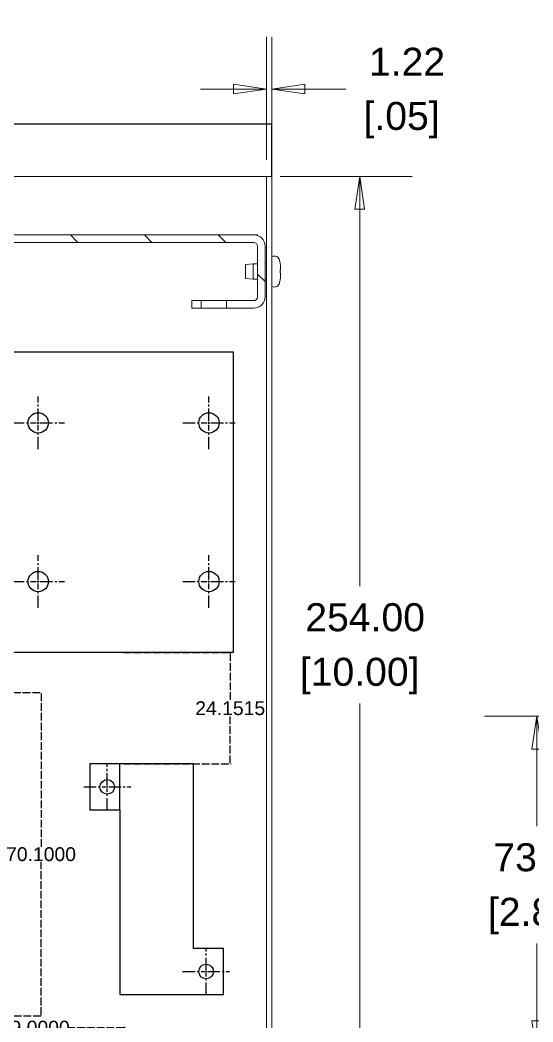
# Model space of a CAD drawing. Header units: millimetres. Extents: x 13 to 985, y 13 to 758.
# Drawn here: x 232.5 to 343.6, y 179.3 to 396.6 of the extents above; entities that cross this region are included whole.
import ezdxf

# ---------------------------------------------------------------- set-up
doc = ezdxf.new("R2010")
doc.units = ezdxf.units.MM
doc.header["$LTSCALE"] = 3.571429
doc.linetypes.add('ACAD_ISO02W100', pattern=[0.59, 0.47, -0.12])
doc.linetypes.add('CENTER2', pattern=[1.125, 0.75, -0.125, 0.125, -0.125])
for name, color, linetype, lineweight in [('Dimension (ANSI)', 7, 'Continuous', 9), ('Hatch (ANSI)', 7, 'Continuous', 9), ('Visible (ANSI)', 7, 'Continuous', 9)]:
    doc.layers.add(name, color=color, linetype=linetype, lineweight=lineweight)
doc.styles.add('Note Text (ANSI)', font='Arial.ttf')
doc.styles.get("Standard").update_dxf_attribs({"font": 'Arial.ttf'})
doc.dimstyles.new('Default - mm_inch (ANSI)', dxfattribs={"dimscale": 3.571429, "dimtxt": 1.7, "dimasz": 2, "dimexe": 3.175, "dimexo": 1, "dimgap": 0.8, "dimtad": 0, "dimtih": 1, "dimtoh": 1, "dimrnd": 1e-08, "dimzin": 4, "dimdsep": 46, "dimtxsty": 'Note Text (ANSI)', "dimblk": 'Filled-1', "dimcen": 0.09, "dimdle": 10, "dimclrd": 256, "dimclre": 256, "dimclrt": 256, "dimadec": 1, "dimazin": 0, "dimtfac": 1.176471, "dimtofl": 0, "dimtmove": 0, "dimatfit": 3, "dimfxl": 1, "dimtolj": 1, "dimtzin": 0, "dimlwd": -1, "dimlwe": -1, "dimarcsym": 0})
doc.dimstyles.get("Standard").update_dxf_attribs({"dimtxt": 3, "dimasz": 0.18, "dimexe": 0.18, "dimexo": 0.0625, "dimgap": 0.09, "dimtad": 0, "dimtih": 1, "dimtoh": 1, "dimdec": 4, "dimzin": 0, "dimdsep": 46, "dimtxsty": 'Standard', "dimcen": 0.09, "dimadec": 0, "dimazin": 0, "dimtfac": 1, "dimtdec": 4, "dimtofl": 0, "dimtmove": 0, "dimatfit": 3, "dimfxl": 1, "dimtolj": 1, "dimtzin": 0, "dimarcsym": 0})

# ---------------------------------------------------------------- blocks, each defined once
blk = doc.blocks.new('Filled-1')
at = {"color": 0}
for p, q in [((0, 0), (-1, 0.15)), ((-1, 0.15), (-1, -0.15)), ((-1, 0), (0, 0)), ((-1, -0.15), (0, 0))]:
    blk.add_line(p, q, dxfattribs=at)
at = {"color": 0, "flags": 128}
blk.add_lwpolyline([(-1, -0.15), (0, 0), (-1, 0.15), (-1, -0.15)], dxfattribs=at)
at = {"color": 0}
blk.add_solid([(-1, -0.15), (0, 0), (-1, 0.15), (-1, -0.15)], dxfattribs=at)
blk = doc.blocks.new('*D17')
at = {"layer": 'Defpoints', "color": 0, "transparency": 16777216}
for p in [(285.22, 362.7), (285.22, 108.7), (306.06, 108.7)]:
    blk.add_point(p, dxfattribs=at)
at = {"layer": 'Dimension (ANSI)', "transparency": 16777216}
for p, q in [((288.79, 362.7), (317.4, 362.7)), ((306.06, 355.56), (306.06, 273.81)), ((306.06, 115.85), (306.06, 248.4)), ((288.79, 108.7), (317.4, 108.7))]:
    blk.add_line(p, q, dxfattribs=at)
at = {"layer": 'Dimension (ANSI)', "transparency": 16777216, "xscale": 7.142857142857142, "yscale": 7.142857142857142, "zscale": 7.142857142857142}
for p, rotation in [((306.06, 362.7), 90), ((306.06, 108.7), 270)]:
    blk.add_blockref('Filled-1', p, dxfattribs=dict(at, rotation=rotation))
at = {"layer": 'Dimension (ANSI)', "transparency": 16777216, "char_height": 6.0714, "attachment_point": 5, "style": 'Note Text (ANSI)'}
for s, insert in [('\\A1; 254.00', (306.06, 267.06)), ('\\A1;[10.00]', (306.06, 254.35))]:
    blk.add_mtext(s, dxfattribs=dict(at, insert=insert))
blk = doc.blocks.new('*D23')
at = {"layer": 'Defpoints', "color": 0, "transparency": 16777216}
for p in [(386.32, 245.65), (344.46, 172.45), (386.32, 172.45)]:
    blk.add_point(p, dxfattribs=at)
at = {"layer": 'Dimension (ANSI)', "transparency": 16777216}
for p, q in [((382.75, 245.65), (333.12, 245.65)), ((344.46, 238.51), (344.46, 221.76)), ((344.46, 179.59), (344.46, 196.34)), ((382.75, 172.45), (333.12, 172.45))]:
    blk.add_line(p, q, dxfattribs=at)
at = {"layer": 'Dimension (ANSI)', "transparency": 16777216, "xscale": 7.142857142857142, "yscale": 7.142857142857142, "zscale": 7.142857142857142}
for p, rotation in [((344.46, 245.65), 90), ((344.46, 172.45), 270)]:
    blk.add_blockref('Filled-1', p, dxfattribs=dict(at, rotation=rotation))
at = {"layer": 'Dimension (ANSI)', "transparency": 16777216, "char_height": 6.071, "attachment_point": 5, "style": 'Note Text (ANSI)'}
for s, insert in [('\\A1; 73.20', (344.46, 215.01)), ('\\A1;[2.88]', (344.46, 202.3))]:
    blk.add_mtext(s, dxfattribs=dict(at, insert=insert))
blk = doc.blocks.new('*D41')
at = {"layer": 'Defpoints', "color": 0, "transparency": 16777216}
for p in [(287.05, 381.64), (285.83, 362.7), (287.05, 362.7)]:
    blk.add_point(p, dxfattribs=at)
at = {"layer": 'Dimension (ANSI)', "transparency": 16777216}
for p, q in [((285.83, 366.27), (285.83, 392.98)), ((287.05, 366.27), (287.05, 392.98)), ((278.69, 381.64), (271.54, 381.64)), ((294.19, 381.64), (303.07, 381.64))]:
    blk.add_line(p, q, dxfattribs=at)
at = {"layer": 'Dimension (ANSI)', "transparency": 16777216, "xscale": 7.142857142857142, "yscale": 7.142857142857142, "zscale": 7.142857142857142}
blk.add_blockref('Filled-1', (285.83, 381.64), dxfattribs=at)
at = {"layer": 'Dimension (ANSI)', "transparency": 16777216, "xscale": 7.142857142857142, "yscale": 7.142857142857142, "zscale": 7.142857142857142, "rotation": 180}
blk.add_blockref('Filled-1', (287.05, 381.64), dxfattribs=at)
at = {"layer": 'Dimension (ANSI)', "transparency": 16777216, "char_height": 6.071, "attachment_point": 5, "style": 'Note Text (ANSI)'}
for s, insert in [('\\A1; 1.22', (315.14, 387.55)), ('\\A1;[.05]', (315.14, 374.89))]:
    blk.add_mtext(s, dxfattribs=dict(at, insert=insert))
blk = doc.blocks.new('*D48')
at = {"color": 0, "lineweight": -2, "transparency": 16777216}
for p, q in [((83.85, 362.77), (83.85, 374.18)), ((84.03, 374), (176.78, 374)), ((286.87, 374), (194.12, 374)), ((287.05, 362.77), (287.05, 374.18))]:
    blk.add_line(p, q, dxfattribs=at)
at = {"color": 0, "transparency": 16777216}
for points in [[(84.03, 374.03), (84.03, 373.97), (83.85, 374)], [(286.87, 374.03), (286.87, 373.97), (287.05, 374)]]:
    blk.add_solid(points, dxfattribs=at)
at = {"layer": 'Defpoints', "color": 0, "transparency": 16777216}
for p in [(287.05, 374), (83.85, 362.7), (287.05, 362.7)]:
    blk.add_point(p, dxfattribs=at)
at = {"color": 0, "transparency": 16777216, "insert": (185.45, 374), "char_height": 3, "attachment_point": 5}
blk.add_mtext('\\A1;203.2000', dxfattribs=at)
blk = doc.blocks.new('*U75')
at = {"color": 0, "linetype": 'CENTER2', "transparency": 16777216}
for p, q in [((0, 0.318), (0, 5.09)), ((-5.09, 0), (-0.318, 0)), ((0.318, 0), (5.09, 0)), ((0, -5.09), (0, -0.318))]:
    blk.add_line(p, q, dxfattribs=at)
at = {"color": 0, "linetype": 'Continuous', "transparency": 16777216}
for p, q in [((-0.159, 0), (0.159, 0)), ((0, -0.159), (0, 0.159))]:
    blk.add_line(p, q, dxfattribs=at)
blk = doc.blocks.new('*U76')
at = {"color": 0, "linetype": 'CENTER2', "transparency": 16777216}
for p, q in [((0, 0.318), (0, 5.09)), ((-5.09, 0), (-0.318, 0)), ((0.318, 0), (5.09, 0)), ((0, -5.09), (0, -0.318))]:
    blk.add_line(p, q, dxfattribs=at)
at = {"color": 0, "linetype": 'Continuous', "transparency": 16777216}
for p, q in [((-0.159, 0), (0.159, 0)), ((0, -0.159), (0, 0.159))]:
    blk.add_line(p, q, dxfattribs=at)
blk = doc.blocks.new('*U79')
at = {"color": 0, "linetype": 'CENTER2', "transparency": 16777216}
for p, q in [((0, 0.44), (0, 5.7)), ((-5.7, 0), (-0.44, 0)), ((0.44, 0), (5.7, 0)), ((0, -5.7), (0, -0.44))]:
    blk.add_line(p, q, dxfattribs=at)
at = {"color": 0, "linetype": 'Continuous', "transparency": 16777216}
for p, q in [((-0.22, 0), (0.22, 0)), ((0, -0.22), (0, 0.22))]:
    blk.add_line(p, q, dxfattribs=at)
blk = doc.blocks.new('*U80')
at = {"color": 0, "linetype": 'CENTER2', "transparency": 16777216}
for p, q in [((0, 0.44), (0, 5.7)), ((-5.7, 0), (-0.44, 0)), ((0.44, 0), (5.7, 0)), ((0, -5.7), (0, -0.44))]:
    blk.add_line(p, q, dxfattribs=at)
at = {"color": 0, "linetype": 'Continuous', "transparency": 16777216}
for p, q in [((-0.22, 0), (0.22, 0)), ((0, -0.22), (0, 0.22))]:
    blk.add_line(p, q, dxfattribs=at)
blk = doc.blocks.new('*U81')
at = {"color": 0, "linetype": 'CENTER2', "transparency": 16777216}
for p, q in [((0, 0.44), (0, 5.7)), ((-5.7, 0), (-0.44, 0)), ((0.44, 0), (5.7, 0)), ((0, -5.7), (0, -0.44))]:
    blk.add_line(p, q, dxfattribs=at)
at = {"color": 0, "linetype": 'Continuous', "transparency": 16777216}
for p, q in [((-0.22, 0), (0.22, 0)), ((0, -0.22), (0, 0.22))]:
    blk.add_line(p, q, dxfattribs=at)
blk = doc.blocks.new('*U82')
at = {"color": 0, "linetype": 'CENTER2', "transparency": 16777216}
for p, q in [((0, 0.44), (0, 5.7)), ((-5.7, 0), (-0.44, 0)), ((0.44, 0), (5.7, 0)), ((0, -5.7), (0, -0.44))]:
    blk.add_line(p, q, dxfattribs=at)
at = {"color": 0, "linetype": 'Continuous', "transparency": 16777216}
for p, q in [((-0.22, 0), (0.22, 0)), ((0, -0.22), (0, 0.22))]:
    blk.add_line(p, q, dxfattribs=at)
blk = doc.blocks.new('*D84')
at = {"color": 0, "linetype": 'ACAD_ISO02W100', "lineweight": -2, "transparency": 16777216}
for p, q in [((230.91, 250.75), (237.18, 250.75)), ((237, 250.57), (237, 217.32)), ((237, 180.83), (237, 214.08)), ((231.09, 180.65), (237.18, 180.65))]:
    blk.add_line(p, q, dxfattribs=at)
at = {"color": 0, "linetype": 'ACAD_ISO02W100', "transparency": 16777216}
for points in [[(236.97, 250.57), (237.03, 250.57), (237, 250.75)], [(236.97, 180.83), (237.03, 180.83), (237, 180.65)]]:
    blk.add_solid(points, dxfattribs=at)
at = {"layer": 'Defpoints', "color": 0, "linetype": 'ACAD_ISO02W100', "transparency": 16777216}
for p in [(230.85, 250.75), (237, 250.75), (231.03, 180.65)]:
    blk.add_point(p, dxfattribs=at)
at = {"color": 0, "linetype": 'ACAD_ISO02W100', "transparency": 16777216, "insert": (237, 215.7), "char_height": 3, "attachment_point": 5}
blk.add_mtext('\\A1;70.1000', dxfattribs=at)
blk = doc.blocks.new('*D99')
at = {"color": 0, "linetype": 'ACAD_ISO02W100', "lineweight": -2, "transparency": 16777216}
for p, q in [((254.96, 259.44), (278.18, 259.44)), ((278, 259.26), (278, 248.99)), ((278, 235.47), (278, 245.74)), ((254.96, 235.29), (278.18, 235.29))]:
    blk.add_line(p, q, dxfattribs=at)
at = {"color": 0, "linetype": 'ACAD_ISO02W100', "transparency": 16777216}
for points in [[(277.97, 259.26), (278.03, 259.26), (278, 259.44)], [(277.97, 235.47), (278.03, 235.47), (278, 235.29)]]:
    blk.add_solid(points, dxfattribs=at)
at = {"layer": 'Defpoints', "color": 0, "linetype": 'ACAD_ISO02W100', "transparency": 16777216}
for p in [(254.9, 259.44), (254.9, 235.29), (278, 235.29)]:
    blk.add_point(p, dxfattribs=at)
at = {"color": 0, "linetype": 'ACAD_ISO02W100', "transparency": 16777216, "insert": (278, 247.36), "char_height": 3, "attachment_point": 5}
blk.add_mtext('\\A1;24.1515', dxfattribs=at)
blk = doc.blocks.new('*D138')
at = {"color": 0, "linetype": 'ACAD_ISO02W100', "lineweight": -2, "transparency": 16777216}
for p, q in [((216.14, 173.15), (216.14, 178.27)), ((255.14, 173.15), (255.14, 178.27)), ((216.32, 178.09), (228.16, 178.09)), ((254.96, 178.09), (243.12, 178.09))]:
    blk.add_line(p, q, dxfattribs=at)
at = {"color": 0, "linetype": 'ACAD_ISO02W100', "transparency": 16777216}
for points in [[(216.32, 178.12), (216.32, 178.06), (216.14, 178.09)], [(254.96, 178.12), (254.96, 178.06), (255.14, 178.09)]]:
    blk.add_solid(points, dxfattribs=at)
at = {"layer": 'Defpoints', "color": 0, "linetype": 'ACAD_ISO02W100', "transparency": 16777216}
for p in [(255.14, 178.09), (216.14, 173.09), (255.14, 173.09)]:
    blk.add_point(p, dxfattribs=at)
at = {"color": 0, "linetype": 'ACAD_ISO02W100', "transparency": 16777216, "insert": (235.64, 178.09), "char_height": 3, "attachment_point": 5}
blk.add_mtext('\\A1;39.0000', dxfattribs=at)

msp = doc.modelspace()

# ---------------------------------------------------------------- hatches: boundary and pattern name
at = {"layer": 'Hatch (ANSI)'}
h = msp.add_hatch(dxfattribs=at)
h.set_pattern_fill('ANSI31', color=256, scale=90.714286, angle=90.0002105, style=0)
h.set_pattern_definition([(135.0002, (0, 0), (-8.01806, -8.01812), [])])
h.paths.add_polyline_path([(271.6691, 334.12773), (271.6691, 335.75333), (269.6752, 335.75333), (269.6752, 334.12773)])
h.paths.add_polyline_path([(99.2285, 335.75333), (99.2285, 334.12773), (101.2224, 334.12773), (101.2224, 335.75333)])
edge = h.paths.add_edge_path()
edge.add_ellipse((283.1118, 347.56433), major_axis=(0, 2.4384), ratio=1, start_angle=270, end_angle=360)
edge.add_line((283.1118, 350.00273), (87.7858, 350.00273))
edge.add_ellipse((87.7858, 347.56433), major_axis=(-2.4384, 0), ratio=1, start_angle=270, end_angle=360)
edge.add_line((85.3474, 347.56433), (85.3474, 336.56613))
edge.add_ellipse((87.7858, 336.56613), major_axis=(0, -2.4384), ratio=1, start_angle=270, end_angle=360)
edge.add_line((87.7858, 334.12773), (93.6913, 334.12773))
edge.add_line((93.6913, 334.12773), (93.6913, 335.75333))
edge.add_line((93.6913, 335.75333), (87.7858, 335.75333))
edge.add_ellipse((87.7858, 336.56613), major_axis=(-0.8128, 0), ratio=1, start_angle=0, end_angle=90, ccw=False)
edge.add_line((86.973, 336.56613), (86.973, 347.56433))
edge.add_ellipse((87.7858, 347.56433), major_axis=(0, 0.8128), ratio=1, start_angle=0, end_angle=90, ccw=False)
edge.add_line((87.7858, 348.37713), (283.1118, 348.37713))
edge.add_ellipse((283.1118, 347.56433), major_axis=(0.8128, 0), ratio=1, start_angle=0, end_angle=90, ccw=False)
edge.add_line((283.9246, 347.56433), (283.9246, 336.56613))
edge.add_ellipse((283.1118, 336.56613), major_axis=(0, -0.8128), ratio=1, start_angle=0, end_angle=90, ccw=False)
edge.add_line((283.1118, 335.75333), (277.2063, 335.75333))
edge.add_line((277.2063, 335.75333), (277.2063, 334.12773))
edge.add_line((277.2063, 334.12773), (283.1118, 334.12773))
edge.add_ellipse((283.1118, 336.56613), major_axis=(2.4384, 0), ratio=1, start_angle=270, end_angle=360)
edge.add_line((285.5502, 336.56613), (285.5502, 347.56433))

# ---------------------------------------------------------------- linework, layer by layer
for p, q in [((231.1476, 324.63993), (278.6476, 324.63993)), ((278.6476, 324.63993), (278.6476, 259.43993)), ((278.6476, 259.43993), (231.1476, 259.43993)), ((270.06011, 235.28846), (247.58011, 235.28846)), ((247.58011, 235.28846), (247.58011, 225.32846)), ((254.06011, 225.32846), (254.06011, 235.28846)), ((270.06011, 195.25846), (270.06011, 235.28846)), ((247.58011, 225.32846), (254.06011, 225.32846)), ((254.06011, 225.32846), (254.06011, 185.29846)), ((276.54011, 195.25846), (270.06011, 195.25846)), ((276.54011, 185.29846), (276.54011, 195.25846)), ((254.06011, 185.29846), (276.54011, 185.29846))]:
    msp.add_line(p, q)
for centre, radius in [((236.3976, 309.23993), 2.2), ((273.3976, 309.23993), 2.2), ((236.3976, 274.83993), 2.2), ((273.3976, 274.83993), 2.2), ((251.34011, 230.30846), 1.59), ((272.78011, 190.27846), 1.59)]:
    msp.add_circle(centre, radius)
at = {"layer": 'Visible (ANSI)'}
for p, q in [((285.22, 362.70273), (85.6776, 362.70273)), ((85.6776, 362.70273), (285.22, 362.70273)), ((285.22, 362.70273), (285.8296, 362.70273)), ((287.0488, 362.70273), (285.8296, 362.70273)), ((285.8296, 362.70273), (285.8296, 108.70273)), ((287.0488, 362.70273), (287.0488, 108.70273)), ((283.1118, 350.00273), (87.7858, 350.00273)), ((283.9246, 350.00273), (283.1118, 350.00273)), ((283.9246, 349.86327), (283.9246, 350.00273)), ((87.7858, 348.37713), (283.1118, 348.37713)), ((283.9246, 347.56433), (283.9246, 336.56613)), ((285.5502, 336.56613), (285.5502, 347.56433)), ((281.3338, 343.61211), (282.9594, 343.75433)), ((281.3338, 343.61211), (281.3338, 340.51835)), ((282.9594, 343.75433), (282.9594, 340.37613)), ((283.9246, 343.75433), (282.9594, 343.75433)), ((285.8296, 343.75433), (285.5502, 343.75433)), ((288.81814, 343.81589), (288.81814, 343.84471)), ((288.899, 342.39847), (288.81814, 342.38421)), ((288.81814, 341.74625), (288.81814, 342.38421)), ((288.81814, 341.74625), (288.899, 341.73199)), ((281.3338, 340.51835), (282.9594, 340.37613)), ((283.9246, 340.37613), (282.9594, 340.37613)), ((285.8296, 340.37613), (285.5502, 340.37613)), ((288.81814, 340.28575), (288.81814, 340.31457)), ((271.6691, 335.75333), (269.6752, 335.75333)), ((269.6752, 335.75333), (269.6752, 334.12773)), ((271.6691, 334.12773), (271.6691, 335.75333)), ((271.6691, 335.75333), (277.2063, 335.75333)), ((283.1118, 335.75333), (277.2063, 335.75333)), ((277.2063, 335.75333), (277.2063, 334.12773)), ((269.6752, 334.12773), (271.6691, 334.12773)), ((277.2063, 334.12773), (271.6691, 334.12773)), ((277.2063, 334.12773), (283.1118, 334.12773))]:
    msp.add_line(p, q, dxfattribs=at)
for centre, radius, start, end in [((283.1118, 347.56433), 2.4384, 0, 90), ((283.1118, 347.56433), 0.8128, 0, 90), ((287.54427, 344.24964), 1.18109, 11.9405235, 114.8030417), ((277.2147, 342.06523), 11.7391, 8.7188373, 11.9405235), ((287.54427, 339.88082), 1.18109, 245.1969583, 348.0594765), ((277.2147, 342.06523), 11.7391, 348.0594765, 351.2811627), ((283.1118, 336.56613), 0.8128, 270, 0), ((283.1118, 336.56613), 2.4384, 270, 0)]:
    msp.add_arc(centre, radius, start, end, dxfattribs=at)
for centre, major_axis, ratio, start_param, end_param in [((277.51004, 342.06523), (0, 11.61524), 0.984807753, 4.805746416, 4.863686324), ((277.44399, 341.57139), (10.57987, 4.91215), 0.911024359, 5.908985787, 5.958119496), ((277.44399, 340.86231), (11.45831, 2.18404), 0.374006587, 6.136923629, 6.186057338), ((277.44399, 343.26814), (11.45831, -2.18404), 0.374006587, 0.097127969, 0.146261679), ((277.44399, 342.55907), (10.57987, -4.91215), 0.911024359, 0.325065811, 0.374199521), ((277.51004, 342.06523), (0, 11.61524), 0.984807753, 4.561091637, 4.619031545)]:
    msp.add_ellipse(centre, major_axis=major_axis, ratio=ratio, start_param=start_param, end_param=end_param, dxfattribs=at)

# ---------------------------------------------------------------- block references
at = {"linetype": 'CENTER2'}
for name, p in [('*U79', (236.3976, 309.23993)), ('*U82', (273.3976, 309.23993)), ('*U81', (236.3976, 274.83993)), ('*U80', (273.3976, 274.83993)), ('*U75', (251.34011, 230.30846)), ('*U76', (272.78011, 190.27846))]:
    msp.add_blockref(name, p, dxfattribs=at)

# ---------------------------------------------------------------- dimensions: what is measured, and where the dimension line sits
dim = msp.add_linear_dim(base=(287.0488, 374), p1=(83.8488, 362.70273), p2=(287.0488, 362.70273), dimstyle='Standard')
dim.commit()
dim.dimension.update_dxf_attribs({"geometry": '*D48', "text_midpoint": (185.4488, 374)})
at = {"linetype": 'ACAD_ISO02W100'}
for base, p1, p2, picture, middle in [((278, 235.28846), (254.8976, 259.43993), (254.8976, 235.28846), '*D99', (278, 247.36419)), ((237, 250.75273), (231.0288, 180.65273), (230.8488, 250.75273), '*D84', (237, 215.70273))]:
    dim = msp.add_linear_dim(base=base, p1=p1, p2=p2, angle=90, dimstyle='Standard', dxfattribs=at)
    dim.commit()
    dim.dimension.update_dxf_attribs({"geometry": picture, "text_midpoint": middle})
dim = msp.add_linear_dim(base=(255.1392, 178.09053), p1=(216.1392, 173.09053), p2=(255.1392, 173.09053), dimstyle='Standard', dxfattribs=at)
dim.commit()
dim.dimension.update_dxf_attribs({"geometry": '*D138', "text_midpoint": (235.6392, 178.09053)})
at = {"layer": 'Dimension (ANSI)'}
for base, p1, p2, angle, text, override, picture, middle in [((287.0488, 381.63972), (285.8296, 362.70273), (287.0488, 362.70273), 180, ' <>\\X[.05]', {"dimgap": 0.8, "dimtih": 0, "dimtoh": 0, "dimdec": 2, "dimpost": '\\X', "dimtol": 0, "dimlim": 0, "dimtp": 0, "dimtm": 0, "dimtdec": 2, "dimatfit": 1}, '*D41', (315.13964, 381.63972)), ((306.05598, 108.70273), (285.22, 362.70273), (285.22, 108.70273), 270, ' <>\\X[10.00]', {"dimgap": 0.8, "dimdec": 2, "dimpost": '\\X', "dimtol": 0, "dimlim": 0, "dimtp": 0, "dimtm": 0, "dimtdec": 2, "dimatfit": 1}, '*D17', (306.05598, 261.10273)), ((344.45641, 172.45015), (386.32303, 245.65295), (386.32303, 172.45015), 90, ' <>\\X[2.88]', {"dimgap": 0.8, "dimdec": 2, "dimpost": '\\X', "dimtol": 0, "dimlim": 0, "dimtp": 0, "dimtm": 0, "dimtdec": 2, "dimatfit": 1}, '*D23', (344.45641, 209.05155))]:
    dim = msp.add_linear_dim(base=base, p1=p1, p2=p2, angle=angle, text=text, dimstyle='Default - mm_inch (ANSI)', override=override, dxfattribs=at)
    dim.commit()
    dim.dimension.update_dxf_attribs({"geometry": picture, "text_midpoint": middle, "dimtype": 160})

doc.saveas('drawing.dxf')
